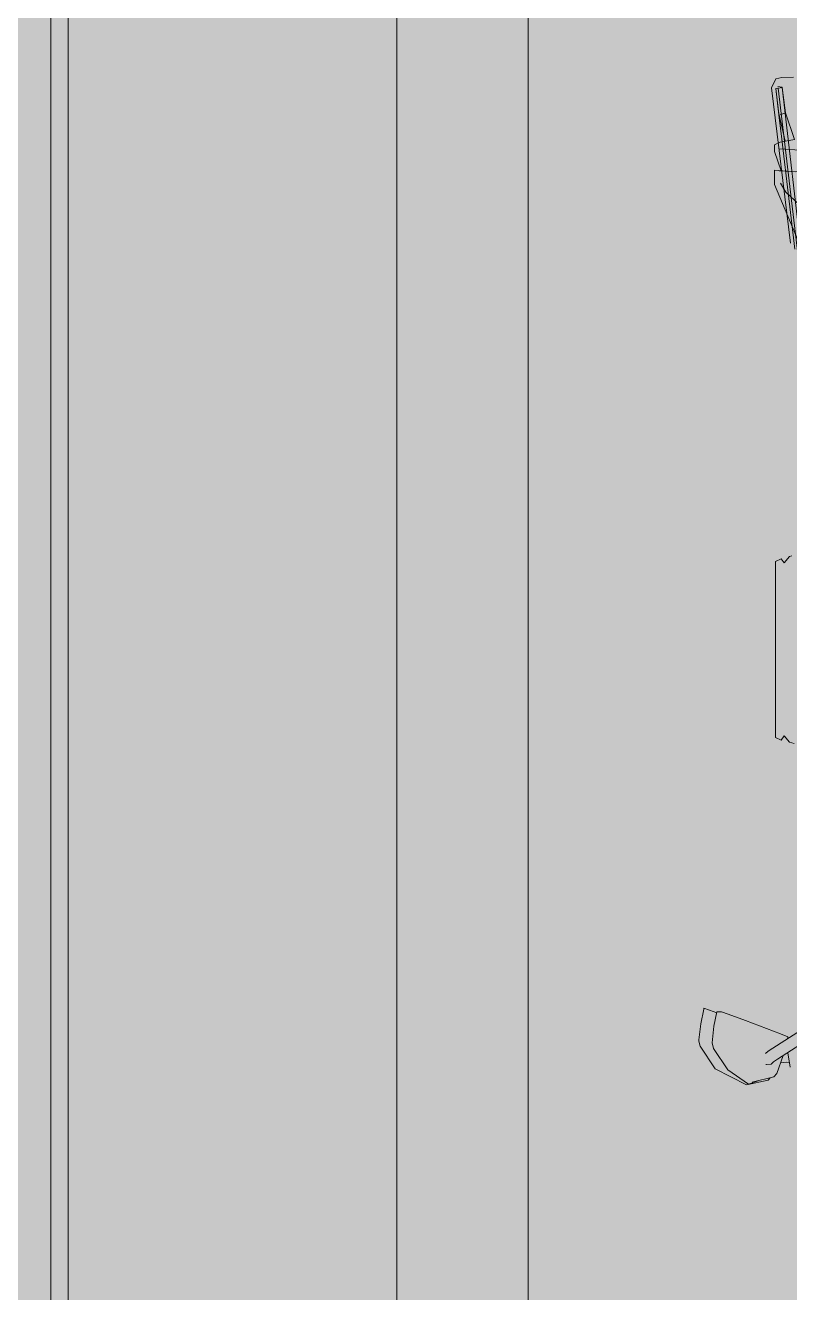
# Model space of a CAD drawing. Header units: millimetres. Extents: x -284281 to 1648660, y -821378 to -151356.
# Drawn here: x 373780 to 374943, y -259145 to -257215 of the extents above; entities that cross this region are included whole.
import ezdxf

# ---------------------------------------------------------------- set-up
doc = ezdxf.new("R2010")
doc.units = ezdxf.units.MM
doc.header["$MEASUREMENT"] = 0
for name, color, linetype in [('Cars', 7, 'Continuous'), ('Nouveau_buyer', 7, 'Continuous'), ('Sols_ Dalles', 7, 'Continuous')]:
    doc.layers.add(name, color=color, linetype=linetype)

# ---------------------------------------------------------------- blocks, each defined once
blk = doc.blocks.new('Dalle_31_2', base_point=(360548, -295062.6))
at = {"linetype": 'Continuous', "lineweight": 0, "true_color": 0x6f6f6f}
h = blk.add_hatch(color=8, dxfattribs=at)
h.paths.add_polyline_path([(360548, -295062.6), (487920.3, -293826.9), (487920.3, -270902.7), (487462.6, -270902.7), (472885.8, -271040.8), (472885.8, -271062.3, 0.001346), (472885.8, -271073), (472896.7, -273095.2, -0.414214), (470907.5, -275106), (462184.1, -275106, -0.005189), (462131, -275116.1), (454147.5, -275196.2), (438770.5, -275253.2, -0.386553), (436572.6, -273475.4, -0.025189), (436562.2, -273329.3), (436569.5, -267730.3, -0.098562), (436800.2, -266943.7), (436817.2, -266951.5, -0.258849), (438655, -265605.8), (438652.7, -265587.3), (439337.1, -265587.3), (439337.1, -265687.3), (439337.1, -270687.3), (469237.1, -270687.3), (469237.1, -265687.3), (470907.5, -265687.3), (472605.1, -265687.3), (472605.1, -163737.6), (371862.6, -163737.6), (371862.6, -271040.6), (371883, -271040.6), (371883.2, -272000.5), (371882.7, -272000.5, -0.409427), (367883.2, -275935), (360548, -275935)])
h.paths.add_polyline_path([(377135.1, -260640), (373845.1, -260640), (373845.1, -248365), (373845.1, -243090), (373845.1, -242190), (377135.1, -242190)], flags=0)
h.paths.add_polyline_path([(380203, -193810.6), (380203, -171995.6), (431505.8, -171995.6), (464309.6, -171995.6), (464309.6, -262265.6), (464309.6, -262365.6), (438593.7, -262350.6), (437925.6, -262350.6), (436549.6, -262350.6), (436549.6, -189810.6), (412055.1, -189810.6), (412055.1, -201780.6), (412055.1, -204495.6), (415454.1, -204495.6), (415454.1, -208495.6), (415454.1, -218295.6), (405655.1, -218295.6), (405655.1, -222495.6), (415474.6, -222495.6), (415474.6, -260810.6), (380203, -260810.6), (380203, -230015.6)], flags=0)
h.paths.add_polyline_path([(381436.6, -269433.9, -0.090319), (381558.3, -268727.6, -0.201449), (382612.2, -267592.7, -0.104211), (383417.5, -267415.1), (384017.5, -267409.4, -0.104045), (384824.9, -267571.2, -0.238255), (385983.8, -268953.3, -0.055189), (386036.4, -269390.3), (386038.4, -269611.4), (386050.6, -270890.3), (385792.1, -271892.8, -0.267949), (384069.6, -272909.1), (383469.6, -272914.8, -0.193717), (382078.8, -272370.2, -0.070569), (381728.2, -271931.3, -0.131652), (381450.8, -270933.8)], flags=0)
h.paths.add_polyline_path([(392016.5, -273452.1), (392030, -267377.8, -0.380557), (394016.5, -265609.8), (394094.2, -265609.8), (394094.2, -270609.8), (409094.2, -270609.8), (409094.2, -265609.8), (414055.7, -265609.8, -0.414214), (415555.7, -267109.8), (415555.7, -273660.7, -0.345502), (413836.8, -275433.4), (394027.3, -275599, -0.415791), (392016.5, -273599)], flags=0)
h.paths.add_polyline_path([(424209.6, -271504.1, -0.134474), (423930.5, -270484.9), (423930.5, -268984.9, -0.414214), (425930.5, -266984.9), (426530.5, -266984.9, -0.414214), (428530.5, -268984.9), (428530.5, -270484.9, -0.12882), (428273.5, -271465.6, -0.270936), (426530.5, -272484.9), (425930.5, -272484.9, -0.26498)], flags=0)
at = {"color": 9, "linetype": 'Continuous', "lineweight": 5, "flags": 128}
blk.add_lwpolyline([(377135.1, -260640), (377135.1, -242190), (373845.1, -242190), (373845.1, -243090), (373845.1, -248365), (373845.1, -260640)], close=True, dxfattribs=at)
blk = doc.blocks.new('Dalle_42_2', base_point=(373845.1, -242190))
at = {"layer": 'Sols_ Dalles', "linetype": 'Continuous', "lineweight": 0, "true_color": 0x3b3937}
blk.add_hatch(color=250, dxfattribs=at).paths.add_polyline_path([(373845.1, -242190), (373845.1, -243090), (373845.1, -247965), (373845.1, -248865), (373845.1, -253965), (373845.1, -254865), (373845.1, -259740), (373845.1, -260640), (377135.1, -260640), (377135.1, -259740), (377135.1, -254865), (377135.1, -253965), (377135.1, -248865), (377135.1, -247965), (377135.1, -243090), (377135.1, -242190)])
at = {"layer": 'Sols_ Dalles', "color": 250, "linetype": 'Continuous', "lineweight": 5, "true_color": 0x1f1f1f, "flags": 128}
blk.add_lwpolyline([(373845.1, -242190), (377135.1, -242190), (377135.1, -243090), (377135.1, -247965), (377135.1, -248865), (377135.1, -253965), (377135.1, -254865), (377135.1, -259740), (377135.1, -260640), (373845.1, -260640), (373845.1, -259740), (373845.1, -254865), (373845.1, -253965), (373845.1, -248865), (373845.1, -247965), (373845.1, -243090)], close=True, dxfattribs=at)
blk = doc.blocks.new('Dalle_46_2', base_point=(371875.3, -163719.5))
at = {"linetype": 'Continuous', "lineweight": 0, "true_color": 0x90b349}
blk.add_hatch(color=55, dxfattribs=at).paths.add_polyline_path([(371875.3, -163719.5), (371855.8, -271724.8), (373816.2, -271706.2), (373834.9, -165719.8), (470604.8, -165737.3), (470586.9, -265587.3), (472586.9, -265587.7), (472605.1, -163737.6)])
at = {"color": 7, "linetype": 'Continuous', "lineweight": 5, "flags": 128}
blk.add_lwpolyline([(371875.3, -163719.5), (371855.8, -271724.8), (373816.2, -271706.2), (373834.9, -165719.8), (470604.8, -165737.3), (470586.9, -265587.3), (472586.9, -265587.7), (472605.1, -163737.6)], close=True, dxfattribs=at)
blk = doc.blocks.new('tir daf01_2')
at = {"layer": 'Cars', "color": 7, "linetype": 'Continuous', "lineweight": 13}
for p, q in [((317.4, 119.6), (353, 174.9)), ((334.3, 112.5), (373.9, 174.1)), ((1649.1, 114.7), (1492.5, 180.6)), ((305.2, 138.6), (327.2, 135)), ((312.1, 137.4), (312.8, 133.1)), ((797.8, 144.6), (800.1, 137.5)), ((800.1, 137.5), (809.5, 129.6)), ((1082.6, 137.5), (1073.1, 129.6)), ((1083.8, 141.4), (1082.6, 137.5)), ((1795.9, 120.4), (1543.6, 150.4)), ((1560.1, 139.4), (1796.4, 110.4)), ((1637.4, 132.1), (1619, 152.3)), ((1668.5, 151.4), (1670, 121.8)), ((1671, 114.7), (1668.7, 146.2)), ((1703.5, 122.8), (1701.4, 153.7)), ((1717.6, 145.1), (1713.8, 123.4)), ((1758.4, 131.4), (1717.6, 145.1)), ((1812.8, 143.9), (1812.3, 126.3)), ((295.5, 118.4), (290.4, 114)), ((322.9, 128.2), (295.5, 118.4)), ((312.8, 133.1), (311.7, 124.2)), ((313.2, 113.6), (317.4, 119.6)), ((351.2, 135.1), (348.4, 134.5)), ((351.2, 135.1), (355.9, 124)), ((355.9, 124), (364.2, 102.7)), ((809.5, 129.6), (803.3, 125.1)), ((803.3, 125.1), (807.4, 116.4)), ((813.3, 116.4), (807.4, 116.4)), ((824.7, 116.4), (813.3, 116.4)), ((841.3, 116.4), (824.7, 116.4)), ((841.3, 116.4), (833.6, 116.4)), ((839.5, 116.4), (841.3, 116.4)), ((839.5, 116.4), (841.3, 116.4)), ((862.2, 116.4), (841.3, 116.4)), ((886.6, 116.4), (862.2, 116.4)), ((913.3, 116.4), (886.6, 116.4)), ((941.3, 116.4), (913.3, 116.4)), ((969.3, 116.4), (941.3, 116.4)), ((996.1, 116.4), (969.3, 116.4)), ((1020.5, 116.4), (996.1, 116.4)), ((1041.4, 116.4), (1020.5, 116.4)), ((1043.1, 116.4), (1041.4, 116.4)), ((1057.9, 116.4), (1041.4, 116.4)), ((1043.1, 116.4), (1041.4, 116.4)), ((1069.4, 116.4), (1057.9, 116.4)), ((1075.2, 116.4), (1069.4, 116.4)), ((1073.1, 129.6), (1079.3, 125.1)), ((1079.3, 125.1), (1075.2, 116.4)), ((1651.3, 124.1), (1637.4, 132.1)), ((1699.5, 114.7), (1670.2, 125)), ((1713.8, 123.4), (1709.8, 114.7)), ((1714.3, 126.4), (1755.5, 121.5)), ((1754.9, 121.8), (1715.2, 131.2)), ((1758.4, 131.4), (1754.9, 121.8)), ((1755.5, 121.5), (1795.3, 117.1)), ((1797.1, 126.7), (1758.4, 131.4)), ((1795.3, 117.1), (1795.6, 117.1)), ((1796.4, 110.4), (1810.4, 116.9)), ((1797.6, 126.6), (1797.1, 126.7)), ((1798.4, 120.1), (1797.6, 126.6)), ((1812.3, 126.3), (1810.4, 116.9)), ((278.3, 72.2), (285.3, 105.2)), ((282.1, 81.1), (290.4, 114)), ((289.1, 108.5), (285.3, 105.2)), ((309, 102.6), (310, 109.8)), ((309, 101.8), (309, 102.6)), ((310, 109.8), (313.2, 113.6)), ((325.8, 101.1), (329.3, 105.3)), ((329.3, 105.3), (334.3, 112.5)), ((364.2, 102.7), (376.3, 70.9)), ((1671, 114.7), (1649.1, 114.7)), ((1709.8, 114.7), (1699.5, 114.7)), ((284.4, 90.1), (279.4, 75.6)), ((278.3, 72.2), (302.7, 24.4)), ((301.1, 43.9), (279.4, 75.6)), ((376.3, 70.9), (386, 44.6)), ((333.6, 22), (301.1, 43.9)), ((386, 44.6), (389.3, 34.2)), ((302.7, 24.4), (337, 1.6)), ((342, 20.3), (333.6, 22)), ((367.5, 22.7), (342, 20.3)), ((389.3, 27.3), (367.5, 22.7)), ((388.1, 27.1), (392.2, 16.1)), ((389.3, 34.2), (389.3, 27.3)), ((344.9, 0), (337, 1.6)), ((346.8, 0), (344.9, 0)), ((371.4, 2.6), (346.8, 0)), ((393.7, 7.3), (371.4, 2.6)), ((392.2, 16.1), (394.8, 7.6)), ((394.8, 7.6), (393.7, 7.3))]:
    blk.add_line(p, q, dxfattribs=at)
at = {"layer": 'Cars', "color": 7, "linetype": 'Continuous', "lineweight": 5}
for p, q in [((1797.1, 126.7), (1530, 157.4)), ((1551, 145.9), (1795.3, 117.1)), ((1795.3, 117.1), (1797, 126.5)), ((1797, 126.5), (1797.1, 126.7))]:
    blk.add_line(p, q, dxfattribs=at)

msp = doc.modelspace()

# ---------------------------------------------------------------- linework, layer by layer
at = {"layer": 'Nouveau_buyer', "color": 7, "linetype": 'Continuous', "lineweight": 5}
for points in [[(376635.10267, -243089.97435), (376635.10267, -247964.9528), (377135.10267, -247964.9528), (377135.10267, -248864.9528), (376635.10267, -248864.9528), (376635.10267, -253964.9528), (377135.10267, -253964.9528), (377135.10267, -254864.9528), (376635.10267, -254864.9528), (376635.10267, -259739.95299), (377135.10267, -259739.95299), (377135.10267, -260639.95299), (373845.10267, -260639.95299), (373845.10267, -259739.95299), (374345.10267, -259739.95299), (374345.10267, -254864.9528), (373845.10267, -254864.9528), (373845.10267, -253964.9528), (374345.10267, -253964.9528), (374345.10267, -248864.9528), (373845.10267, -248864.9528), (373845.10267, -247964.9528), (374345.10267, -247964.9528), (374345.10267, -243089.97435)], [(376635.10267, -243089.97435), (376635.10267, -247964.9528), (377135.10267, -247964.9528), (377135.10267, -248864.9528), (376635.10267, -248864.9528), (376635.10267, -253964.9528), (377135.10267, -253964.9528), (377135.10267, -254864.9528), (376635.10267, -254864.9528), (376635.10267, -259739.95299), (377135.10267, -259739.95299), (377135.10267, -260639.95299), (373845.10267, -260639.95299), (373845.10267, -259739.95299), (374345.10267, -259739.95299), (374345.10267, -254864.9528), (373845.10267, -254864.9528), (373845.10267, -253964.9528), (374345.10267, -253964.9528), (374345.10267, -248864.9528), (373845.10267, -248864.9528), (373845.10267, -247964.9528), (374345.10267, -247964.9528), (374345.10267, -243089.97435)], [(376435.10267, -248664.9528), (376435.10267, -254164.9528), (376935.10267, -254164.9528), (376935.10267, -254664.9528), (376435.10267, -254664.9528), (376435.10267, -259939.95299), (376935.10267, -259939.95299), (376935.10267, -260439.95299), (374545.10267, -260439.95299), (374045.10267, -260439.95299), (374045.10267, -259939.95299), (374545.10267, -259939.95299), (374545.10267, -254664.9528), (374045.10267, -254664.9528), (374045.10267, -254164.9528), (374545.10267, -254164.9528), (374545.10267, -248664.9528)], [(376435.10267, -248664.9528), (376435.10267, -254164.9528), (376935.10267, -254164.9528), (376935.10267, -254664.9528), (376435.10267, -254664.9528), (376435.10267, -259939.95299), (376935.10267, -259939.95299), (376935.10267, -260439.95299), (374545.10267, -260439.95299), (374045.10267, -260439.95299), (374045.10267, -259939.95299), (374545.10267, -259939.95299), (374545.10267, -254664.9528), (374045.10267, -254664.9528), (374045.10267, -254164.9528), (374545.10267, -254164.9528), (374545.10267, -248664.9528)]]:
    msp.add_lwpolyline(points, dxfattribs=at)

# ---------------------------------------------------------------- block references
at = {"color": 7, "linetype": 'Continuous', "lineweight": 5}
msp.add_blockref('Dalle_46_2', (371875.26584, -163719.4954), dxfattribs=at)
at = {"color": 9, "linetype": 'Continuous', "lineweight": 5}
msp.add_blockref('Dalle_31_2', (360547.96118, -295062.57111), dxfattribs=at)
at = {"layer": 'Cars', "color": 7, "linetype": 'Continuous', "lineweight": 20, "xscale": -1, "zscale": 1000, "rotation": 270}
msp.add_blockref('tir daf01_2', (374804.74892, -259106.45935), dxfattribs=at)
at = {"layer": 'Sols_ Dalles', "color": 250, "linetype": 'Continuous', "lineweight": 5, "true_color": 0x1f1f1f}
msp.add_blockref('Dalle_42_2', (373845.10267, -242189.97435), dxfattribs=at)

doc.saveas('drawing.dxf')
